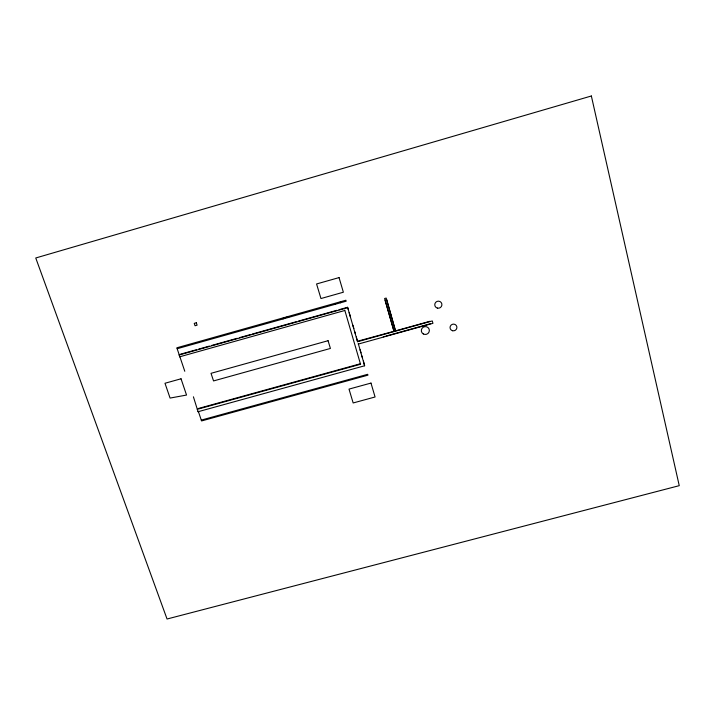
<?xml version="1.0" encoding="UTF-8"?>
<svg xmlns="http://www.w3.org/2000/svg" width="715" height="715" viewBox="0 0 715 715"><rect width="100%" height="100%" fill="white"/><g stroke="black" fill="none" stroke-linecap="round" stroke-linejoin="round"><path stroke-width="1.07" d="M193.408 396.807L198.064 411.724L364.623 365.776L363.435 361.102M197.251 409.329L360.539 364.248L360.566 363.694L198.734 408.381M364.623 365.776L358.278 343.566M358.242 344.076L432.933 323.332L432.28 320.946L357.545 341.716L356.338 336.971M357.545 341.716L347.597 307.289L339.026 309.693M360.539 364.248L344.746 310.087M198.064 411.724L198.314 411.322L201.567 420.938L367.93 375.169L367.68 374.311L201.281 420.098M177.168 348.723L346.167 301.194L345.881 300.237L176.855 347.794L184.783 371.273M180.439 354.22L196.509 349.707M198.654 349.108L209.37 346.096M211.515 345.497L237.228 338.275M239.373 337.677L250.089 334.665M252.234 334.066L296.162 321.732M298.307 321.124L336.881 310.301M178.911 355.051L347.535 307.718M179.519 356.856L344.675 310.524M389.586 315.744L391.141 315.315M357.58 341.207L394.01 331.277L385.144 300.363L386.69 299.665L395.592 331.143L386.18 298.066L384.607 298.504L394.036 331.572M395.565 330.839L429.938 321.285M383.267 336.819L384.938 336.354M385.993 336.059L430.591 323.672M283.06 318.944L282.863 318.336L288.494 316.745L288.681 317.362M334.611 303.464L334.879 304.367M340.286 301.873L340.555 302.776M347.597 307.289L348.223 309.407M349.161 312.589L350.413 316.825M352.906 325.307L353.845 328.489M354.774 331.671L355.4 333.789M360.101 349.76L361.012 352.853M361.924 355.945L362.523 358.001M591.359 95.989L35.75 257.981L167.051 619.011L679.25 485.664L591.359 95.989M339.053 277.599L316.575 283.962L320.955 298.539L343.361 292.221L339.053 277.599M196.312 322.787L194.248 323.368L195.043 325.745L197.099 325.164L196.312 322.787M181.029 378.789L164.986 383.258L170.081 398.076L186.543 395.055L181.029 378.789M328.078 340.706L211.023 373.319L213.544 380.934L330.41 348.446L328.078 340.706M370.987 383.079L349.009 389.103L353.165 402.965L375.071 396.986L370.987 383.079M437.41 308.111A3.593 3.521 -23.4 0 0 441.798 303.723A3.593 3.521 -23.4 0 0 435.81 302.222A3.593 3.521 -23.4 0 0 437.41 308.111M452.568 330.741A3.45 3.352 -21.5 0 0 456.796 326.558A3.45 3.352 -21.5 0 0 451.058 325.128A3.45 3.352 -21.5 0 0 452.568 330.741M423.343 333.968A4.022 3.924 -15.3 0 0 429.358 330.482A4.022 3.924 -15.3 0 0 423.334 327.157A4.022 3.924 -15.3 0 0 423.343 333.968"/></g></svg>
